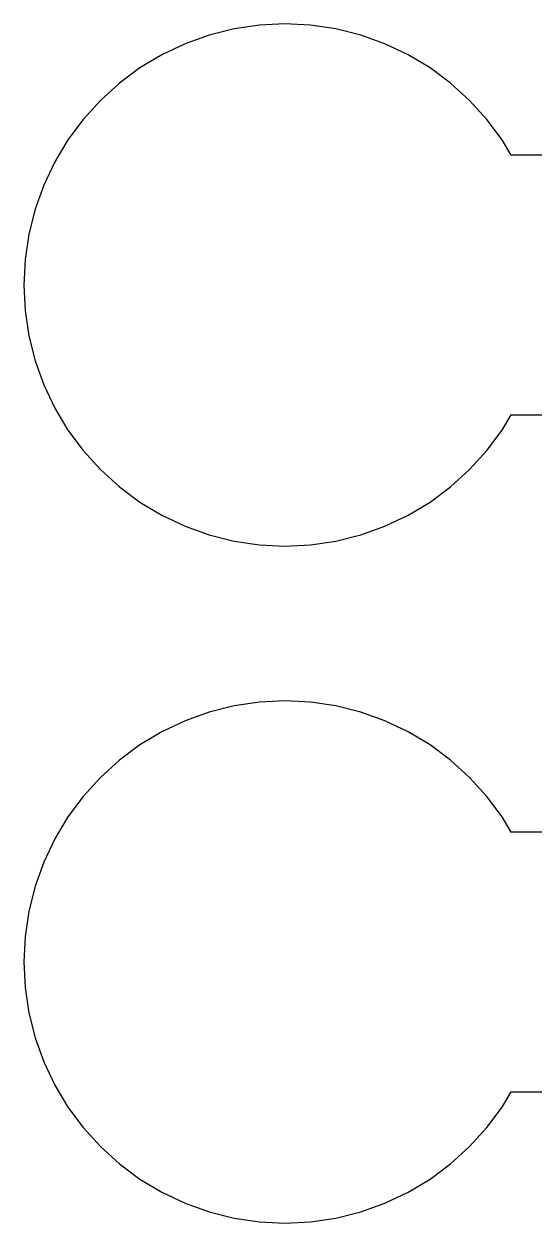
# Model space of a CAD drawing. Extents: x 0 to 105, y -4 to 66.
# Drawn here: x 17.53 to 24.31, y 50.03 to 65.97 of the extents above; entities that cross this region are included whole.
import ezdxf

# ---------------------------------------------------------------- set-up
doc = ezdxf.new("R2010")
doc.units = 0

msp = doc.modelspace()

# ---------------------------------------------------------------- linework, layer by layer
for p, q in [((20.323, 65.9033), (19.9927, 65.8206)), ((20.6599, 65.9533), (20.323, 65.9033)), ((21, 65.97), (20.6599, 65.9533)), ((21.3401, 65.9533), (21, 65.97)), ((21.677, 65.9033), (21.3401, 65.9533)), ((22.0073, 65.8206), (21.677, 65.9033)), ((19.6721, 65.7059), (19.3643, 65.5603)), ((19.9927, 65.8206), (19.6721, 65.7059)), ((22.3279, 65.7059), (22.0073, 65.8206)), ((22.6358, 65.5603), (22.3279, 65.7059)), ((19.3643, 65.5603), (19.0722, 65.3852)), ((22.9278, 65.3852), (22.6358, 65.5603)), ((19.0722, 65.3852), (18.7987, 65.1823)), ((23.2014, 65.1823), (22.9278, 65.3852)), ((18.7987, 65.1823), (18.5463, 64.9537)), ((23.4537, 64.9537), (23.2014, 65.1823)), ((18.5463, 64.9537), (18.3177, 64.7013)), ((23.6824, 64.7013), (23.4537, 64.9537)), ((18.3177, 64.7013), (18.1148, 64.4278)), ((23.8852, 64.4278), (23.6824, 64.7013)), ((18.1148, 64.4278), (17.9397, 64.1357)), ((24.0068, 64.225), (23.8852, 64.4278)), ((17.9397, 64.1357), (17.7941, 63.8279)), ((26.9932, 64.225), (24.0068, 64.225)), ((17.7941, 63.8279), (17.6794, 63.5073)), ((17.6794, 63.5073), (17.5967, 63.177)), ((17.5967, 63.177), (17.5467, 62.8401)), ((17.5467, 62.8401), (17.53, 62.5)), ((17.53, 62.5), (17.5467, 62.1599)), ((17.5467, 62.1599), (17.5967, 61.823)), ((17.5967, 61.823), (17.6794, 61.4927)), ((17.6794, 61.4927), (17.7941, 61.1721)), ((17.7941, 61.1721), (17.9397, 60.8643)), ((17.9397, 60.8643), (18.1148, 60.5722)), ((23.8852, 60.5722), (24.0068, 60.775)), ((24.0068, 60.775), (26.9932, 60.775)), ((18.1148, 60.5722), (18.3177, 60.2987)), ((23.6824, 60.2987), (23.8852, 60.5722)), ((18.3177, 60.2987), (18.5463, 60.0463)), ((23.4537, 60.0463), (23.6824, 60.2987)), ((18.5463, 60.0463), (18.7987, 59.8177)), ((23.2014, 59.8177), (23.4537, 60.0463)), ((18.7987, 59.8177), (19.0722, 59.6148)), ((22.9278, 59.6148), (23.2014, 59.8177)), ((19.0722, 59.6148), (19.3643, 59.4397)), ((22.6358, 59.4397), (22.9278, 59.6148)), ((19.3643, 59.4397), (19.6721, 59.2941)), ((22.3279, 59.2941), (22.6358, 59.4397)), ((19.6721, 59.2941), (19.9927, 59.1794)), ((19.9927, 59.1794), (20.323, 59.0967)), ((21.677, 59.0967), (22.0073, 59.1794)), ((22.0073, 59.1794), (22.3279, 59.2941)), ((20.323, 59.0967), (20.6599, 59.0467)), ((20.6599, 59.0467), (21, 59.03)), ((21, 59.03), (21.3401, 59.0467)), ((21.3401, 59.0467), (21.677, 59.0967)), ((20.6599, 56.9533), (20.323, 56.9033)), ((21, 56.97), (20.6599, 56.9533)), ((21.3401, 56.9533), (21, 56.97)), ((21.677, 56.9033), (21.3401, 56.9533)), ((19.9927, 56.8206), (19.6721, 56.7059)), ((20.323, 56.9033), (19.9927, 56.8206)), ((22.0073, 56.8206), (21.677, 56.9033)), ((22.3279, 56.7059), (22.0073, 56.8206)), ((19.6721, 56.7059), (19.3643, 56.5603)), ((22.6358, 56.5603), (22.3279, 56.7059)), ((19.3643, 56.5603), (19.0722, 56.3852)), ((22.9278, 56.3852), (22.6358, 56.5603)), ((19.0722, 56.3852), (18.7987, 56.1823)), ((23.2014, 56.1823), (22.9278, 56.3852)), ((18.7987, 56.1823), (18.5463, 55.9537)), ((23.4537, 55.9537), (23.2014, 56.1823)), ((18.5463, 55.9537), (18.3177, 55.7013)), ((23.6824, 55.7013), (23.4537, 55.9537)), ((18.3177, 55.7013), (18.1148, 55.4278)), ((23.8852, 55.4278), (23.6824, 55.7013)), ((18.1148, 55.4278), (17.9397, 55.1357)), ((24.0068, 55.225), (23.8852, 55.4278)), ((26.9932, 55.225), (24.0068, 55.225)), ((17.9397, 55.1357), (17.7941, 54.8279)), ((17.7941, 54.8279), (17.6794, 54.5073)), ((17.6794, 54.5073), (17.5967, 54.177)), ((17.5967, 54.177), (17.5467, 53.8401)), ((17.5467, 53.8401), (17.53, 53.5)), ((17.53, 53.5), (17.5467, 53.1599)), ((17.5467, 53.1599), (17.5967, 52.823)), ((17.5967, 52.823), (17.6794, 52.4927)), ((17.6794, 52.4927), (17.7941, 52.1721)), ((17.7941, 52.1721), (17.9397, 51.8643)), ((17.9397, 51.8643), (18.1148, 51.5722)), ((23.8852, 51.5722), (24.0068, 51.775)), ((24.0068, 51.775), (26.9932, 51.775)), ((18.1148, 51.5722), (18.3177, 51.2987)), ((23.6824, 51.2987), (23.8852, 51.5722)), ((18.3177, 51.2987), (18.5463, 51.0463)), ((23.4537, 51.0463), (23.6824, 51.2987)), ((18.5463, 51.0463), (18.7987, 50.8177)), ((23.2014, 50.8177), (23.4537, 51.0463)), ((18.7987, 50.8177), (19.0722, 50.6148)), ((22.9278, 50.6148), (23.2014, 50.8177)), ((19.0722, 50.6148), (19.3643, 50.4397)), ((22.6358, 50.4397), (22.9278, 50.6148)), ((19.3643, 50.4397), (19.6721, 50.2941)), ((22.3279, 50.2941), (22.6358, 50.4397)), ((19.6721, 50.2941), (19.9927, 50.1794)), ((22.0073, 50.1794), (22.3279, 50.2941)), ((19.9927, 50.1794), (20.323, 50.0967)), ((20.323, 50.0967), (20.6599, 50.0467)), ((21.3401, 50.0467), (21.677, 50.0967)), ((21.677, 50.0967), (22.0073, 50.1794)), ((20.6599, 50.0467), (21, 50.03)), ((21, 50.03), (21.3401, 50.0467))]:
    msp.add_line(p, q)

doc.saveas('drawing.dxf')
